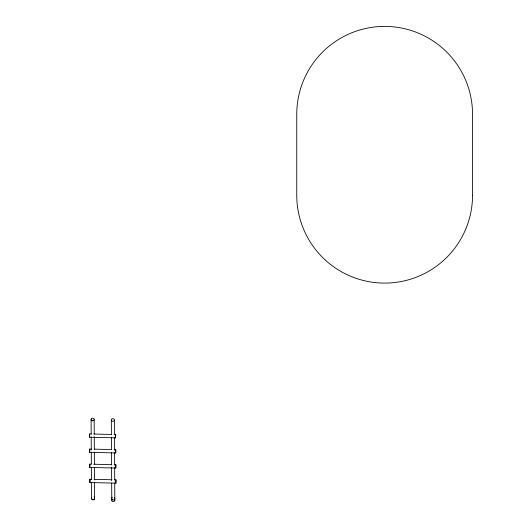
<?xml version="1.0" encoding="UTF-8"?>
<svg xmlns="http://www.w3.org/2000/svg" width="528" height="528" viewBox="0 0 528 528"><rect width="100%" height="100%" fill="white"/><g stroke="black" fill="none" stroke-linecap="round" stroke-linejoin="round"><path stroke-width="0.79" d="M89.753 465.854L89.747 467.432L115.784 468.046L115.856 464.752L114.233 464.713M89.813 465.716L89.819 464.138L91.45 464.178M89.839 480.955L89.833 482.533L115.87 483.146L115.942 479.853L114.312 479.813M89.899 480.817L89.905 479.239L91.535 479.279M91.278 433.97L89.654 433.937L89.582 437.23L115.612 437.844L115.691 434.564L114.061 434.511M91.364 449.077L89.74 449.038L89.661 452.331L115.698 452.945L115.771 449.651L114.147 449.612M89.826 464.152L89.747 467.432M89.912 479.252L89.833 482.533M94.512 482.407L94.598 497.924C94.684 500.564 90.757 499.739 91.595 497.356M89.582 437.23L89.661 433.95M89.661 452.331L89.74 449.051M115.691 434.564L115.612 437.844M112.233 497.251C109.758 500.867 116.701 501.092 114.398 497.33M92.585 420.803L92.981 420.77A1.531 1.307 -0.3 0 0 93.911 418.777A1.531 1.307 -0.3 0 0 91.397 418.717A1.531 1.307 -0.3 0 0 92.189 420.75L92.644 420.796M93.72 434.029L111.619 434.452M94.618 449.15L111.705 449.552M93.892 464.231L111.791 464.653M93.977 479.332L111.877 479.754M94.182 496.637L94.598 497.924M115.771 449.651L115.698 452.945M115.856 464.752L115.784 468.046M115.942 479.853L115.87 483.146M114.378 420.004A1.531 1.307 -0.3 0 1 112.042 421.08A1.531 1.307 -0.3 0 1 112.121 418.816A1.531 1.307 -0.3 0 1 114.378 420.004L114.464 434.755M114.477 437.217L114.55 450.331M114.563 452.786L114.629 465.082M114.649 467.544L114.715 479.84M114.734 483.113L114.827 500.326M111.316 419.932L111.395 434.683M111.408 437.144L111.481 449.44M111.5 452.72L111.566 465.01M111.58 467.471L111.652 480.586M111.665 483.041L111.764 500.254M94.162 419.536L94.241 434.234M94.255 436.682L94.327 449.744M94.347 452.199L94.413 464.442M94.433 467.709L94.499 479.959M91.093 419.463L91.179 434.306M91.192 436.781L91.265 449.981M91.278 452.456L91.344 464M91.364 467.3L91.43 479.675M91.443 482.15L91.535 497.818M94.189 497.686A1.531 1.307 -0.3 0 1 93.423 499.858A1.531 1.307 -0.3 0 1 91.601 498.214M114.411 499.396A1.531 1.307 -0.3 0 1 114.345 501.244A1.531 1.307 -0.3 0 1 112.18 501.191A1.531 1.307 -0.3 0 1 112.246 499.343M472.547 195.208L472.547 114.292A87.892 87.892 0 0 0 384.648 26.4A87.892 87.892 0 0 0 296.756 114.292L296.756 195.208A87.892 87.892 0 0 0 384.648 283.1A87.892 87.892 0 0 0 472.547 195.208"/></g></svg>
